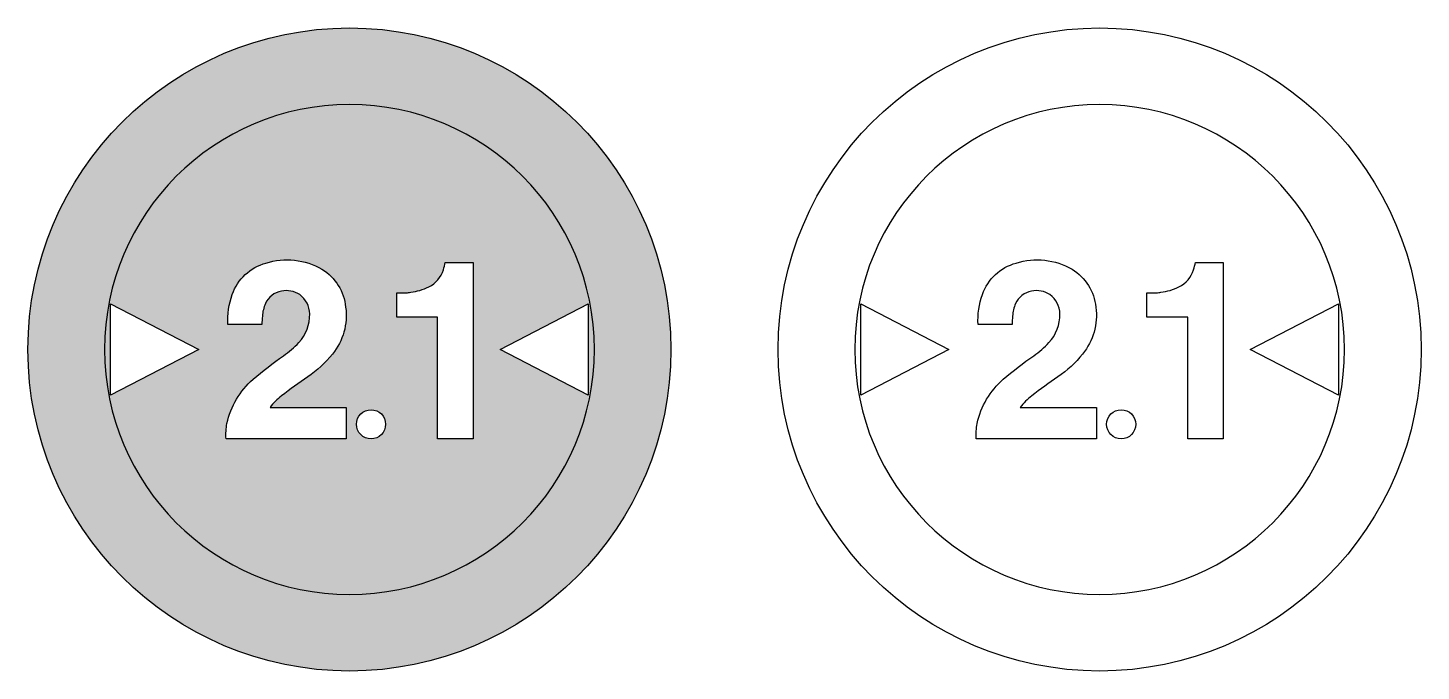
# Model space of a CAD drawing. Extents: x 0 to 1300, y 3 to 603.
import ezdxf

# ---------------------------------------------------------------- set-up
doc = ezdxf.new("R2010")
doc.units = 0
doc.header["$MEASUREMENT"] = 0

msp = doc.modelspace()

# ---------------------------------------------------------------- hatches: boundary and pattern name
h = msp.add_hatch(color=1)
edge = h.paths.add_edge_path()
edge.add_arc((300.001, 302.609), 300.001, 0, 180, ccw=False)
edge.add_arc((300.001, 302.609), 300.001, -180, 0, ccw=False)
edge = h.paths.add_edge_path(flags=16)
edge.add_arc((300.00595, 302.61), 228.50105, 180, 360)
edge.add_arc((300.00595, 302.61), 228.50105, 0, 180)
h = msp.add_hatch(color=7)
edge = h.paths.add_edge_path()
edge.add_arc((300.00595, 302.61), 228.50105, 180, 360)
edge.add_arc((300.00595, 302.61), 228.50105, 0, 180)
h.paths.add_polyline_path([(159.4, 302.608), (77.124, 260.13), (77.124, 302.609), (77.124, 345.089)], flags=16)
edge = h.paths.add_edge_path(flags=16)
edge.add_arc((240.6300252938341, 223.148691825146), 55.89748585475399, 169.2144377147395, 183.8700089134184, ccw=False)
edge.add_arc((259.8932844445909, 217.5168195817117), 75.89884317901645, 131.0211717324964, 167.7591610886974, ccw=False)
edge.add_arc((418.1906146360646, 35.38297019506393), 317.2093918062398, 124.5004902222691, 131.001083948061, ccw=False)
edge.add_arc((189.8683599710106, 367.8567719799742), 86.11425779948652, 304.3991338413804, 316.8798055490802)
edge.add_arc((224.1874205389586, 335.1676433156449), 38.72209575453299, 317.4751600598998, 361.0511497994917)
edge.add_arc((240.1883739889693, 335.5288427119738), 22.71730938365662, 0.8806512410259125, 53.61333003548935)
edge.add_arc((241.0762341234453, 334.3535409031111), 23.17980298257452, 57.10562529001368, 101.5124224716309)
edge.add_arc((239.8300659874604, 337.4047882175058), 19.95062450800068, 99.7541892214363, 156.4219406587476)
edge.add_arc((253.6687578525386, 331.4307394050707), 35.02366638888244, 156.5203234357816, 176.1047293371948)
edge.add_arc((316.6748859650968, 323.8570894582258), 98.45326144956344, 174.1979008930845, 178.8343074024241)
edge.add_line((218.242, 325.86), (186.525, 325.86))
edge.add_arc((259.2754042459027, 329.5653524652423), 72.84470437055758, 160.441092161847, 182.9156919181869, ccw=False)
edge.add_arc((234.4541471507575, 338.5102017543261), 46.46132186425753, 105.51266843004919, 160.5880327148319, ccw=False)
edge.add_arc((241.6520797047294, 319.970536083404), 66.28020902001222, 60.41953391301041, 107.2221612452646, ccw=False)
edge.add_arc((249.3774053099862, 337.467638959025), 47.28899976650839, 5.533974931224122, 58.093899588569286, ccw=False)
edge.add_arc((240.5061613496447, 334.2934861677742), 56.4720130015628, -39.48142156323189, 7.872082025646591, ccw=False)
edge.add_arc((204.8201160345221, 360.691413482064), 100.8267329211263, 303.8775924947277, 321.8344730048155, ccw=False)
edge.add_arc((657.1203244548549, -298.8615248657881), 698.9197776355668, 124.5223646714823, 126.9830550872883)
edge.add_arc((272.0725067680211, 213.5916563584414), 57.93289789608598, 127.6749713914722, 142.8953413362828)
edge.add_line((225.869, 248.541), (296.93, 248.541))
edge.add_line((296.93, 248.541), (296.93, 219.376))
edge.add_line((296.93, 219.376), (184.86, 219.376))
edge = h.paths.add_edge_path(flags=16)
edge.add_arc((320.1395, 232.812), 13.60649999999998, 0, 180, ccw=False)
edge.add_arc((320.1395, 232.812), 13.60649999999998, -180, 0, ccw=False)
edge = h.paths.add_edge_path(flags=16)
edge.add_line((344.125, 355.56), (353.041, 355.56))
edge.add_arc((350.7164141467115, 394.7826388470987), 39.2914634178882, 273.3917489422736, 279.3841403300888)
edge.add_arc((350.7646900228732, 409.3590686558705), 53.71968348987956, 276.7975147762314, 295.6470798753519)
edge.add_arc((362.5644582998174, 384.4065387130358), 26.11880118039184, 296.0044247119235, 343.6888903241813)
edge.add_arc((315.6022937621244, 399.9044345826941), 75.56218839841006, 342.4113721155997, 347.7035758151555)
edge.add_line((389.431, 383.812), (415.347, 383.812))
edge.add_line((415.347, 383.812), (415.347, 219.265))
edge.add_line((415.347, 219.265), (382.287, 219.265))
edge.add_line((382.287, 219.265), (382.287, 332.84))
edge.add_line((382.287, 332.84), (344.125, 332.84))
edge.add_line((344.125, 332.84), (344.125, 355.56))
h.paths.add_polyline_path([(440.602, 302.608), (522.878, 345.089), (522.878, 302.609), (522.878, 260.13)], flags=16)

# ---------------------------------------------------------------- linework, layer by layer
at = {"color": 1}
msp.add_lwpolyline([(0, 302.609, -1), (600.002, 302.609, -1)], format="xyb", close=True, dxfattribs=at)
at = {"color": 7}
msp.add_lwpolyline([(699.9999999999999, 302.609, -1), (1300.002, 302.609, -1)], format="xyb", close=True, dxfattribs=at)
for points in [[(71.5049, 302.61, 1), (528.507, 302.61, 1)], [(771.5048999999999, 302.61, 1), (1228.507, 302.61, 1)], [(184.86, 219.376, -0.0640343), (185.72, 233.609, -0.161687), (210.078, 274.78, -0.0283718), (238.519, 296.802, 0.0545111), (252.725, 308.995, 0.192461), (262.903, 335.878, 0.234238), (253.665, 353.817, 0.196223), (236.45, 357.067, 0.252425), (221.545, 345.385, 0.0856617), (218.726, 333.81, 0.0202329), (218.242, 325.86), (186.525, 325.86, -0.0983795), (190.634, 353.952, -0.245047), (222.028, 383.279, -0.207102), (274.371, 377.612, -0.233443), (296.446, 342.028, -0.20961), (284.093, 298.387, -0.0785124), (261.023, 276.982, 0.0107372), (236.665, 259.445, 0.0665092), (225.869, 248.541), (296.93, 248.541), (296.93, 219.376)], [(344.125, 355.56), (353.041, 355.56, 0.0261527), (357.123, 356.017, 0.0824327), (374.016, 360.932, 0.211118), (387.6319999999999, 377.071, 0.0230957), (389.431, 383.812), (415.347, 383.812), (415.347, 219.265), (382.287, 219.265), (382.287, 332.84), (344.125, 332.84)], [(884.8599999999999, 219.376, -0.0640343), (885.7199999999999, 233.609, -0.161687), (910.0779999999999, 274.78, -0.0283718), (938.5189999999999, 296.802, 0.0545111), (952.7249999999999, 308.995, 0.192461), (962.9029999999999, 335.878, 0.234238), (953.6649999999998, 353.817, 0.196223), (936.4499999999998, 357.067, 0.252425), (921.5449999999998, 345.385, 0.0856617), (918.7259999999999, 333.81, 0.0202329), (918.242, 325.86), (886.5249999999999, 325.86, -0.0983795), (890.6339999999999, 353.952, -0.245047), (922.0279999999999, 383.279, -0.207102), (974.3709999999999, 377.612, -0.233443), (996.4459999999999, 342.028, -0.20961), (984.0929999999998, 298.387, -0.0785124), (961.0229999999999, 276.982, 0.0107372), (936.6649999999998, 259.445, 0.0665092), (925.8689999999999, 248.541), (996.9299999999998, 248.541), (996.9299999999998, 219.376)], [(1044.125, 355.56), (1053.041, 355.56, 0.0261527), (1057.123, 356.017, 0.0824327), (1074.016, 360.932, 0.211118), (1087.632, 377.071, 0.0230957), (1089.431, 383.812), (1115.347, 383.812), (1115.347, 219.265), (1082.287, 219.265), (1082.287, 332.84), (1044.125, 332.84)], [(306.533, 232.812, -1), (333.746, 232.812, -1)], [(1006.533, 232.812, -1), (1033.746, 232.812, -1)]]:
    msp.add_lwpolyline(points, format="xyb", close=True)
for points in [[(159.4, 302.608), (77.124, 260.13), (77.124, 302.609), (77.124, 345.089)], [(440.602, 302.608), (522.878, 345.089), (522.878, 302.609), (522.878, 260.13)], [(859.3999999999999, 302.608), (777.1239999999999, 260.13), (777.1239999999999, 302.609), (777.1239999999999, 345.089)], [(1140.602, 302.608), (1222.878, 345.089), (1222.878, 302.609), (1222.878, 260.13)]]:
    msp.add_lwpolyline(points, close=True)

doc.saveas('drawing.dxf')
